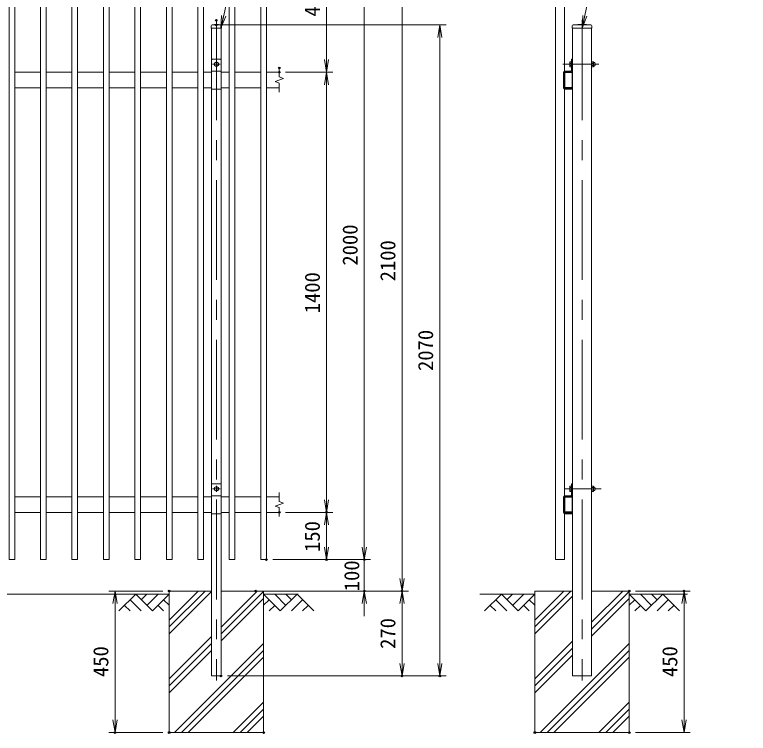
# Model space of a CAD drawing. Units: millimetres at full size. Extents: x -4200 to 4200, y -2970 to 2970.
# Drawn here: x -1864 to 467, y -834 to 1452 of the extents above; entities that cross this region are included whole.
import ezdxf
from ezdxf.enums import TextEntityAlignment as Align

# ---------------------------------------------------------------- set-up
doc = ezdxf.new("R2010")
doc.units = ezdxf.units.MM
doc.header["$LTSCALE"] = 10
doc.header["$PDMODE"] = 32
doc.header["$PDSIZE"] = 5
doc.linetypes.add('USER1', pattern=[50.8, 31.75, -6.35, 6.35, -6.35])
for name, color, linetype, lineweight in [('0-1_D-BMK', 2, 'USER1', 13), ('0-2_D-STR3', 3, 'Continuous', 13), ('0-3_D-STR-DIM', 7, 'Continuous', 13), ('0-4_0', 7, 'Continuous', 18), ('0-6_D-STR-TXT', 7, 'Continuous', 13), ('0-8_D-STR1', 1, 'Continuous', 18), ('0-9_D-DCR-HCH', 7, 'Continuous', 13), ('0-A_D-BGD', 7, 'Continuous', 18), ('0-B_D-STR4', 7, 'Continuous', 18)]:
    doc.layers.add(name, color=color, linetype=linetype, lineweight=lineweight)
doc.layers.add('0-5_Defpoints', color=253, linetype='Continuous')
doc.styles.add('ＭＳ ゴシック', font='')
doc.styles.get('ＭＳ ゴシック').set_extended_font_data('MS Gothic')

# ---------------------------------------------------------------- blocks, each defined once
blk = doc.blocks.new('_Open')
at = {"layer": '0-4_0'}
blk.add_line((-10, 1.667), (0, 0), dxfattribs=at)
blk.add_lwpolyline([(-10, -1.667), (0, 0), (-10, 0)], dxfattribs=at)

msp = doc.modelspace()

# ---------------------------------------------------------------- linework, layer by layer
at = {"layer": '0-1_D-BMK'}
for p, q in [((-1223.13, 1433.92), (-1223.13, -666.08)), ((-61.12, 1433.92), (-61.12, -666.08)), ((-1210.63, 1293.92), (-1235.63, 1293.92)), ((-1223.13, 1303.92), (-1223.13, 1283.92)), ((-121.71, 1293.92), (-7.67, 1293.92)), ((-1223.13, -46.08), (-1223.13, -66.08)), ((-1210.63, -56.08), (-1235.63, -56.08)), ((-114.21, -56.08), (-0.17, -56.08))]:
    msp.add_line(p, q, dxfattribs=at)
at = {"layer": '0-2_D-STR3'}
for p, q in [((-1238.13, 1307.92), (-1238.13, 1214.72)), ((-1236.13, 1309.92), (-1210.13, 1309.92)), ((-1208.13, 1307.92), (-1208.13, 1214.72)), ((-94.82, 1309.92), (-94.82, 1273.72)), ((-91.62, 1309.92), (-94.82, 1309.92)), ((-91.62, 1309.92), (-91.62, 1273.72)), ((-100.32, 1300.15), (-100.32, 1287.81)), ((-99.32, 1302.02), (-94.82, 1302.02)), ((-99.32, 1297.97), (-94.82, 1297.97)), ((-99.32, 1289.87), (-94.82, 1289.87)), ((-99.32, 1285.82), (-94.82, 1285.82)), ((-94.82, 1302.02), (-94.82, 1285.82)), ((-91.12, 1297.92), (-91.62, 1297.92)), ((-91.12, 1289.92), (-91.62, 1289.92)), ((-31.12, 1300.09), (-31.12, 1287.74)), ((-31.12, 1300.09), (-31.12, 1287.74)), ((-30.12, 1301.96), (-25.62, 1301.96)), ((-25.62, 1297.91), (-30.12, 1297.91)), ((-25.62, 1289.81), (-30.12, 1289.81)), ((-30.12, 1285.76), (-25.62, 1285.76)), ((-24.62, 1300.09), (-24.62, 1287.74)), ((-24.62, 1300.09), (-24.62, 1287.74)), ((-1238.13, 1272.12), (-1208.13, 1272.12)), ((-120.32, 1267.32), (-120.32, 1219.52)), ((-117.12, 1267.32), (-117.12, 1219.52)), ((-96.42, 1272.12), (-115.52, 1272.12)), ((-95.92, 1268.92), (-115.02, 1268.92)), ((-1238.13, 1214.72), (-1208.13, 1214.72)), ((-92.12, 1217.92), (-115.52, 1217.92)), ((-92.12, 1214.72), (-115.52, 1214.72)), ((-92.12, 1217.92), (-92.12, 1214.72)), ((-1238.13, -42.08), (-1238.13, -135.28)), ((-1236.13, -40.08), (-1210.13, -40.08)), ((-1208.13, -42.08), (-1208.13, -135.28)), ((-94.82, -40.08), (-94.82, -76.28)), ((-91.62, -40.08), (-94.82, -40.08)), ((-91.62, -40.08), (-91.62, -76.28)), ((-100.32, -49.85), (-100.32, -62.19)), ((-99.32, -47.98), (-94.82, -47.98)), ((-99.32, -52.03), (-94.82, -52.03)), ((-99.32, -60.13), (-94.82, -60.13)), ((-99.32, -64.18), (-94.82, -64.18)), ((-94.82, -47.98), (-94.82, -64.18)), ((-91.12, -52.08), (-91.62, -52.08)), ((-91.12, -60.08), (-91.62, -60.08)), ((-31.12, -49.91), (-31.12, -62.26)), ((-31.12, -49.91), (-31.12, -62.26)), ((-30.12, -48.04), (-25.62, -48.04)), ((-25.62, -52.09), (-30.12, -52.09)), ((-25.62, -60.19), (-30.12, -60.19)), ((-30.12, -64.24), (-25.62, -64.24)), ((-24.62, -49.91), (-24.62, -62.26)), ((-24.62, -49.91), (-24.62, -62.26)), ((-1238.13, -77.88), (-1208.13, -77.88)), ((-120.32, -82.68), (-120.32, -130.48)), ((-117.12, -82.68), (-117.12, -130.48)), ((-96.42, -77.88), (-115.52, -77.88)), ((-95.92, -81.08), (-115.02, -81.08)), ((-1238.13, -135.28), (-1208.13, -135.28)), ((-92.12, -132.08), (-115.52, -132.08)), ((-92.12, -135.28), (-115.52, -135.28)), ((-92.12, -132.08), (-92.12, -135.28))]:
    msp.add_line(p, q, dxfattribs=at)
for points in [[(-1216.63, 1297.67), (-1223.13, 1301.42), (-1229.63, 1297.67), (-1229.63, 1290.16), (-1223.13, 1286.41), (-1216.63, 1290.16)], [(-1216.63, -52.33), (-1223.13, -48.58), (-1229.63, -52.33), (-1229.63, -59.84), (-1223.13, -63.59), (-1216.63, -59.84)]]:
    msp.add_lwpolyline(points, close=True, dxfattribs=at)
for centre in [(-1223.13, 1293.92), (-1223.13, -56.08)]:
    msp.add_circle(centre, 6.25, dxfattribs=at)
for centre, radius, start, end in [((-1236.13, 1307.92), 2, 90, 180), ((-1210.13, 1307.92), 2, 0, 90), ((-97.78, 1299.99), 2.54, 127.21089, 232.78911), ((-97.77, 1287.84), 2.55, 127.42505, 232.57495), ((-91.61, 1293.92), 8.7, 152.26063, 207.73937), ((-28.58, 1299.93), 2.54, 127.21089, 232.78911), ((-28.57, 1287.78), 2.55, 127.42505, 232.57495), ((-22.41, 1293.86), 8.7, 152.26063, 207.73937), ((-33.32, 1293.86), 8.7, 332.26063, 27.73937), ((-27.15, 1299.93), 2.54, 307.21089, 52.78911), ((-27.16, 1287.78), 2.55, 307.42505, 52.57495), ((-24.24, 1300.8), 0.5, 189.83916, 262.83194), ((-24.24, 1286.91), 0.5, 97.16806, 163.42019), ((-25.12, 1293.86), 6.5, 277.16806, 82.83194), ((-115.52, 1267.32), 4.8, 90, 180), ((-115.52, 1267.32), 1.6, 90, 180), ((-96.42, 1273.72), 1.6, 270, 0), ((-96.42, 1273.72), 4.8, 270, 0), ((-115.52, 1219.52), 4.8, 180, 270), ((-115.52, 1219.52), 1.6, 180, 270), ((-1236.13, -42.08), 2, 90, 180), ((-1210.13, -42.08), 2, 0, 90), ((-97.78, -50.01), 2.54, 127.21089, 232.78911), ((-97.77, -62.16), 2.55, 127.42505, 232.57495), ((-91.61, -56.08), 8.7, 152.26063, 207.73937), ((-28.58, -50.07), 2.54, 127.21089, 232.78911), ((-28.57, -62.22), 2.55, 127.42505, 232.57495), ((-22.41, -56.14), 8.7, 152.26063, 207.73937), ((-33.32, -56.14), 8.7, 332.26063, 27.73937), ((-27.15, -50.07), 2.54, 307.21089, 52.78911), ((-27.16, -62.22), 2.55, 307.42505, 52.57495), ((-24.24, -49.2), 0.5, 189.83916, 262.83194), ((-24.24, -63.09), 0.5, 97.16806, 163.42019), ((-25.12, -56.14), 6.5, 277.16806, 82.83194), ((-115.52, -82.68), 4.8, 90, 180), ((-115.52, -82.68), 1.6, 90, 180), ((-96.42, -76.28), 1.6, 270, 0), ((-96.42, -76.28), 4.8, 270, 0), ((-115.52, -130.48), 4.8, 180, 270), ((-115.52, -130.48), 1.6, 180, 270)]:
    msp.add_arc(centre, radius, start, end, dxfattribs=at)
at = {"layer": '0-3_D-STR-DIM'}
for p, q in [((-873.13, 1268.92), (-873.13, 1718.92)), ((-753.13, 1718.92), (-753.13, -281.08)), ((-633.13, 1718.92), (-633.13, -381.08)), ((-1203.13, 1418.92), (-493.13, 1418.92)), ((-513.13, 1418.92), (-513.13, -651.08)), ((-1023.13, 1282.35), (-1023.13, 1253.54)), ((-1003.13, 1268.92), (-853.13, 1268.92)), ((-1003.13, 1268.92), (-853.13, 1268.92)), ((-873.13, 1268.92), (-873.13, -131.08)), ((-1036.35, 1239.11), (-1009.92, 1248.73)), ((-1023.13, 1234.3), (-1036.35, 1239.11)), ((-1009.92, 1248.73), (-1023.13, 1253.54)), ((-1023.13, 1234.3), (-1023.13, 1205.49)), ((-1023.13, -67.65), (-1023.13, -96.46)), ((-1036.35, -110.89), (-1009.92, -101.27)), ((-1023.13, -115.7), (-1036.35, -110.89)), ((-1009.92, -101.27), (-1023.13, -96.46)), ((-1023.13, -115.7), (-1023.13, -144.51)), ((-1003.13, -131.08), (-853.13, -131.08)), ((-1003.13, -131.08), (-853.13, -131.08)), ((-873.13, -131.08), (-873.13, -281.08)), ((-753.13, -241.08), (-753.13, -201.08)), ((-1044.13, -281.08), (-853.13, -281.08)), ((-1044.13, -281.08), (-733.13, -281.08)), ((-1044.13, -281.08), (-733.13, -281.08)), ((-753.13, -281.08), (-753.13, -381.08)), ((-1393.13, -381.08), (-1565.26, -381.08)), ((-1545.26, -381.08), (-1545.26, -831.08)), ((-1078.13, -381.08), (-733.13, -381.08)), ((-1078.13, -381.08), (-613.13, -381.08)), ((-1078.13, -381.08), (-613.13, -381.08)), ((-633.13, -381.08), (-633.13, -651.08)), ((108.88, -381.08), (282.9, -381.08)), ((262.9, -831.08), (262.9, -381.08)), ((-753.13, -421.08), (-753.13, -461.08)), ((-1188.13, -651.08), (-613.13, -651.08)), ((-1188.13, -651.08), (-493.13, -651.08)), ((-1393.13, -831.08), (-1565.26, -831.08)), ((108.88, -831.08), (282.9, -831.08))]:
    msp.add_line(p, q, dxfattribs=at)
at = {"layer": '0-5_Defpoints'}
for p in [(-1223.13, 1433.92), (-1223.13, 1418.92), (-1023.13, 1282.35), (-1023.13, 1268.92), (-1023.13, -131.08), (-1023.13, -131.08), (-873.13, -131.08), (-1064.13, -281.08), (-873.13, -281.08), (-753.13, -281.08), (-1373.13, -381.08), (-1098.13, -381.08), (-753.13, -381.08), (-633.13, -381.08), (88.88, -381.08), (262.9, -381.08), (-1208.13, -651.08), (-633.13, -651.08), (-513.13, -651.08), (-1545.26, -831.08), (-1373.13, -831.08), (-1373.13, -831.08), (-1073.13, -831.08), (-211.12, -831.08), (88.88, -831.08), (88.88, -831.08)]:
    msp.add_point(p, dxfattribs=at)
at = {"layer": '0-6_D-STR-TXT'}
for points in [[(-680.19, 1837.64), (-1114.88, 1837.64), (-1208.2, 1410.87)], [(467.32, 1837.64), (32.63, 1837.64), (-60.69, 1410.87)]]:
    msp.add_lwpolyline(points, dxfattribs=at)
at = {"layer": '0-8_D-STR1'}
for p, q in [((-1864.13, 1718.92), (-1864.13, -281.08)), ((-1764.13, 1718.92), (-1764.13, -281.08)), ((-1664.13, 1718.92), (-1664.13, -281.08)), ((-1564.13, 1718.92), (-1564.13, -281.08)), ((-1464.13, 1718.92), (-1464.13, -281.08)), ((-1364.13, 1718.92), (-1364.13, -281.08)), ((-1264.13, 1718.92), (-1264.13, -281.08)), ((-1164.13, 1718.92), (-1164.13, -281.08)), ((-1082.13, 1718.92), (-1082.13, -281.08)), ((-1064.13, 1718.92), (-1064.13, -281.08)), ((-145.12, 1721.22), (-145.12, -281.08)), ((-117.12, 1721.22), (-117.12, 1271.84)), ((-1239.38, 1415.92), (-1239.38, 1408.92)), ((-1239.38, 1408.92), (-1206.88, 1408.92)), ((-1238.13, 1408.92), (-1238.13, 1307.92)), ((-1223.13, 1421.92), (-1236.38, 1418.92)), ((-1236.38, 1418.92), (-1209.88, 1418.92)), ((-1223.13, 1421.92), (-1209.88, 1418.92)), ((-1208.13, 1307.92), (-1208.13, 1408.92)), ((-1206.88, 1415.92), (-1206.88, 1408.92)), ((-92.37, 1415.92), (-92.37, 1408.92)), ((-92.37, 1408.92), (-29.87, 1408.92)), ((-91.12, 1408.92), (-91.12, -651.08)), ((-61.12, 1421.92), (-89.37, 1418.92)), ((-89.37, 1418.92), (-32.87, 1418.92)), ((-61.12, 1421.92), (-32.87, 1418.92)), ((-31.12, -651.08), (-31.12, 1408.92)), ((-29.87, 1415.92), (-29.87, 1408.92)), ((-1864.13, 1268.92), (-1782.13, 1268.92)), ((-1764.13, 1268.92), (-1682.13, 1268.92)), ((-1664.13, 1268.92), (-1582.13, 1268.92)), ((-1564.13, 1268.92), (-1482.13, 1268.92)), ((-1464.13, 1268.92), (-1382.13, 1268.92)), ((-1364.13, 1268.92), (-1282.13, 1268.92)), ((-1264.13, 1268.92), (-1238.13, 1268.92)), ((-1208.13, 1268.92), (-1182.13, 1268.92)), ((-1164.13, 1268.92), (-1082.13, 1268.92)), ((-1064.13, 1268.92), (-1023.13, 1268.92)), ((-117.12, 1266.82), (-117.12, 1221.01)), ((-115.52, 1266.82), (-115.52, 1221.02)), ((-93.57, 1268.92), (-115.02, 1268.92)), ((-93.57, 1267.32), (-115.02, 1267.32)), ((-92.72, 1221.02), (-92.72, 1266.47)), ((-91.12, 1221.02), (-91.12, 1266.47)), ((-1864.13, 1218.92), (-1782.13, 1218.92)), ((-1764.13, 1218.92), (-1682.13, 1218.92)), ((-1664.13, 1218.92), (-1582.13, 1218.92)), ((-1564.13, 1218.92), (-1482.13, 1218.92)), ((-1464.13, 1218.92), (-1382.13, 1218.92)), ((-1364.13, 1218.92), (-1282.13, 1218.92)), ((-1264.13, 1218.92), (-1238.13, 1218.92)), ((-1238.13, 1214.72), (-1238.13, -42.08)), ((-1208.13, 1218.92), (-1182.13, 1218.92)), ((-1208.13, 1214.72), (-1208.13, -42.08)), ((-1164.13, 1218.92), (-1082.13, 1218.92)), ((-1064.13, 1218.92), (-1023.13, 1218.92)), ((-117.12, 1214.99), (-117.12, -78.16)), ((-115.02, 1220.52), (-93.22, 1220.52)), ((-115.02, 1218.92), (-93.22, 1218.92)), ((-1864.13, -81.08), (-1782.13, -81.08)), ((-1764.13, -81.08), (-1682.13, -81.08)), ((-1664.13, -81.08), (-1582.13, -81.08)), ((-1564.13, -81.08), (-1482.13, -81.08)), ((-1464.13, -81.08), (-1382.13, -81.08)), ((-1364.13, -81.08), (-1282.13, -81.08)), ((-1264.13, -81.08), (-1238.13, -81.08)), ((-1208.13, -81.08), (-1182.13, -81.08)), ((-1164.13, -81.08), (-1082.13, -81.08)), ((-1064.13, -81.08), (-1023.13, -81.08)), ((-117.12, -83.18), (-117.12, -130.48)), ((-115.52, -83.18), (-115.52, -128.98)), ((-93.57, -81.08), (-115.02, -81.08)), ((-93.57, -82.68), (-115.02, -82.68)), ((-92.72, -128.98), (-92.72, -83.53)), ((-91.12, -128.98), (-91.12, -83.53)), ((-1864.13, -131.08), (-1782.13, -131.08)), ((-1764.13, -131.08), (-1682.13, -131.08)), ((-1664.13, -131.08), (-1582.13, -131.08)), ((-1564.13, -131.08), (-1482.13, -131.08)), ((-1464.13, -131.08), (-1382.13, -131.08)), ((-1364.13, -131.08), (-1282.13, -131.08)), ((-1264.13, -131.08), (-1238.13, -131.08)), ((-1238.13, -135.28), (-1238.13, -651.08)), ((-1208.13, -131.08), (-1182.13, -131.08)), ((-1208.13, -135.28), (-1208.13, -651.08)), ((-1164.13, -131.08), (-1082.13, -131.08)), ((-1064.13, -131.08), (-1023.13, -131.08)), ((-117.12, -135.01), (-117.12, -281.08)), ((-115.02, -129.48), (-93.22, -129.48)), ((-115.02, -131.08), (-93.22, -131.08)), ((-145.12, -281.08), (-117.12, -281.08)), ((-1238.13, -651.08), (-1208.13, -651.08)), ((-91.12, -651.08), (-31.12, -651.08))]:
    msp.add_line(p, q, dxfattribs=at)
for points in [[(-1882.13, 1718.92), (-1882.13, -281.08), (-1864.13, -281.08)], [(-1782.13, 1718.92), (-1782.13, -281.08), (-1764.13, -281.08)], [(-1682.13, 1718.92), (-1682.13, -281.08), (-1664.13, -281.08)], [(-1582.13, 1718.92), (-1582.13, -281.08), (-1564.13, -281.08)], [(-1482.13, 1718.92), (-1482.13, -281.08), (-1464.13, -281.08)], [(-1382.13, 1718.92), (-1382.13, -281.08), (-1364.13, -281.08)], [(-1282.13, 1718.92), (-1282.13, -281.08), (-1264.13, -281.08)], [(-1182.13, 1718.92), (-1182.13, -281.08), (-1164.13, -281.08)], [(-1082.13, 1718.92), (-1082.13, -281.08), (-1064.13, -281.08)]]:
    msp.add_lwpolyline(points, dxfattribs=at)
for centre, radius, start, end in [((-1236.38, 1415.92), 3, 90, 180), ((-1209.88, 1415.92), 3, 0, 90), ((-89.37, 1415.92), 3, 90, 180), ((-32.87, 1415.92), 3, 0, 90), ((-115.02, 1266.82), 2.1, 90, 180.00049), ((-115.02, 1266.82), 0.5, 90, 179.99992), ((-93.57, 1266.47), 2.45, 0, 90.00001), ((-93.57, 1266.47), 0.85, 0, 90.00002), ((-115.02, 1221.02), 2.1, 180.00029, 270), ((-115.02, 1221.02), 0.5, 179.99992, 270), ((-93.22, 1221.02), 0.5, 270, 0.00043), ((-93.22, 1221.02), 2.1, 270, 0.0003), ((-115.02, -83.18), 2.1, 90, 180.00049), ((-115.02, -83.18), 0.5, 90, 179.99992), ((-93.57, -83.53), 2.45, 0, 90.00001), ((-93.57, -83.53), 0.85, 0, 90.00002), ((-115.02, -128.98), 2.1, 180.00029, 270), ((-115.02, -128.98), 0.5, 179.99992, 270), ((-93.22, -128.98), 0.5, 270, 0.00043), ((-93.22, -128.98), 2.1, 270, 0.0003)]:
    msp.add_arc(centre, radius, start, end, dxfattribs=at)
at = {"layer": '0-9_D-DCR-HCH'}
for p, q in [((-1479.56, -391.08), (-1532.77, -444.29)), ((-1479.56, -391.08), (-1426.35, -444.29)), ((-1461.82, -408.82), (-1444.08, -391.08)), ((-1444.08, -426.56), (-1408.61, -391.08)), ((-1426.35, -444.29), (-1373.13, -391.08)), ((-1373.13, -495.43), (-1258.79, -381.08)), ((-1373.13, -473.33), (-1280.89, -381.08)), ((-1373.13, -517.52), (-1238.13, -382.52)), ((-1208.13, -495.5), (-1093.72, -381.08)), ((-1208.13, -517.59), (-1073.13, -382.59)), ((-1019.92, -444.29), (-1073.13, -391.08)), ((-1002.19, -426.56), (-1037.66, -391.08)), ((-966.71, -391.08), (-1019.92, -444.29)), ((-984.36, -408.91), (-1002.19, -391.08)), ((-966.71, -391.08), (-913.5, -444.29)), ((-317.54, -391.08), (-370.75, -444.29)), ((-317.54, -391.08), (-264.33, -444.29)), ((-299.8, -408.82), (-282.06, -391.08)), ((-282.06, -426.56), (-246.59, -391.08)), ((-264.33, -444.29), (-211.12, -391.08)), ((-211.12, -495.43), (-96.77, -381.08)), ((-211.12, -473.33), (-118.87, -381.08)), ((-31.12, -480.5), (68.3, -381.08)), ((-31.12, -502.59), (88.88, -382.59)), ((142.1, -444.29), (88.88, -391.08)), ((159.83, -426.56), (124.36, -391.08)), ((195.31, -391.08), (142.1, -444.29)), ((177.66, -408.91), (159.83, -391.08)), ((195.31, -391.08), (248.52, -444.29)), ((-1497.3, -408.82), (-1461.66, -444.29)), ((-1390.87, -408.82), (-1373.13, -426.48)), ((-1208.13, -539.69), (-1073.13, -404.69)), ((-1055.4, -408.82), (-1073.13, -426.48)), ((-948.97, -408.82), (-984.61, -444.29)), ((-335.28, -408.82), (-299.64, -444.29)), ((-228.85, -408.82), (-211.12, -426.48)), ((-211.12, -517.52), (-91.12, -397.52)), ((-31.12, -524.69), (88.88, -404.69)), ((106.62, -408.82), (88.88, -426.48)), ((213.05, -408.82), (177.41, -444.29)), ((-1515.03, -426.56), (-1497.21, -444.29)), ((-1408.61, -426.56), (-1390.79, -444.29)), ((-1037.66, -426.56), (-1055.48, -444.29)), ((-931.24, -426.56), (-949.05, -444.29)), ((-353.01, -426.56), (-335.2, -444.29)), ((-246.59, -426.56), (-228.77, -444.29)), ((124.36, -426.56), (106.54, -444.29)), ((230.78, -426.56), (212.96, -444.29)), ((-1373.13, -660.5), (-1238.13, -525.5)), ((-1373.13, -682.59), (-1238.13, -547.59)), ((-1356.55, -831.08), (-1073.13, -547.67)), ((-211.12, -660.5), (-91.12, -540.5)), ((-194.53, -831.08), (88.88, -547.67)), ((-1373.13, -704.69), (-1238.13, -569.69)), ((-1334.45, -831.08), (-1073.13, -569.76)), ((-211.12, -682.59), (-91.12, -562.59)), ((-172.43, -831.08), (88.88, -569.76)), ((-1312.36, -831.08), (-1073.13, -591.86)), ((-211.12, -704.69), (-91.12, -584.69)), ((-150.34, -831.08), (88.88, -591.86)), ((-1169.38, -831.08), (-1073.13, -734.84)), ((-7.36, -831.08), (88.88, -734.84)), ((-1147.28, -831.08), (-1073.13, -756.93)), ((14.74, -831.08), (88.88, -756.93)), ((-1125.19, -831.08), (-1073.13, -779.03)), ((36.83, -831.08), (88.88, -779.03))]:
    msp.add_line(p, q, dxfattribs=at)
at = {"layer": '0-A_D-BGD'}
for p, q in [((-1373.13, -391.08), (-3073.13, -391.08)), ((-1073.13, -391.08), (-963.13, -391.08)), ((-211.12, -391.08), (-386.12, -391.08)), ((88.88, -391.08), (273.88, -391.08))]:
    msp.add_line(p, q, dxfattribs=at)
at = {"layer": '0-B_D-STR4'}
for p, q in [((-1373.13, -381.08), (-1373.13, -831.08)), ((-1238.13, -381.08), (-1373.13, -381.08)), ((-1073.13, -381.08), (-1208.13, -381.08)), ((-1073.13, -381.08), (-1073.13, -831.08)), ((-211.12, -381.08), (-211.12, -831.08)), ((-91.12, -381.08), (-211.12, -381.08)), ((88.88, -381.08), (-31.12, -381.08)), ((88.88, -381.08), (88.88, -831.08)), ((-1073.13, -831.08), (-1373.13, -831.08)), ((88.88, -831.08), (-211.12, -831.08))]:
    msp.add_line(p, q, dxfattribs=at)

# ---------------------------------------------------------------- block references
at = {"layer": '0-3_D-STR-DIM', "xscale": 4, "yscale": 4}
for p, rotation in [((-513.13, 1418.92), 90), ((-873.13, 1268.92), 270), ((-873.13, 1268.92), 90), ((-873.13, -131.08), 270), ((-873.13, -131.08), 90), ((-873.13, -281.08), 270), ((-753.13, -281.08), 270), ((-753.13, -281.08), 270), ((-633.13, -381.08), 270), ((-1545.26, -381.08), 90), ((-753.13, -381.08), 90), ((-633.13, -381.08), 90), ((262.9, -381.08), 90), ((-633.13, -651.08), 270), ((-513.13, -651.08), 270), ((-1545.26, -831.08), 270), ((262.9, -831.08), 270)]:
    msp.add_blockref('_Open', p, dxfattribs=dict(at, rotation=rotation))
at = {"layer": '0-6_D-STR-TXT', "xscale": 4, "yscale": 4, "rotation": 257.66528}
for p in [(-1208.63, 1408.92), (-61.12, 1408.92)]:
    msp.add_blockref('_Open', p, dxfattribs=at)

# ---------------------------------------------------------------- texts
at = {"layer": '0-3_D-STR-DIM', "style": 'ＭＳ ゴシック'}
for s, p in [('450', (-879.88, 1445.42)), ('2000', (-759.88, 653.65)), ('2100', (-639.88, 603.65)), ('1400', (-879.88, 502)), ('2070', (-519.88, 318.65)), ('150', (-879.88, -256.75)), ('100', (-754.66, -381.75)), ('270', (-639.88, -565.1)), ('450', (-1552.01, -654.59)), ('450', (256.15, -654.59))]:
    msp.add_text(s, height=48.09, rotation=90, dxfattribs=at).set_placement(p, align=Align.BOTTOM_LEFT)

doc.saveas('drawing.dxf')
